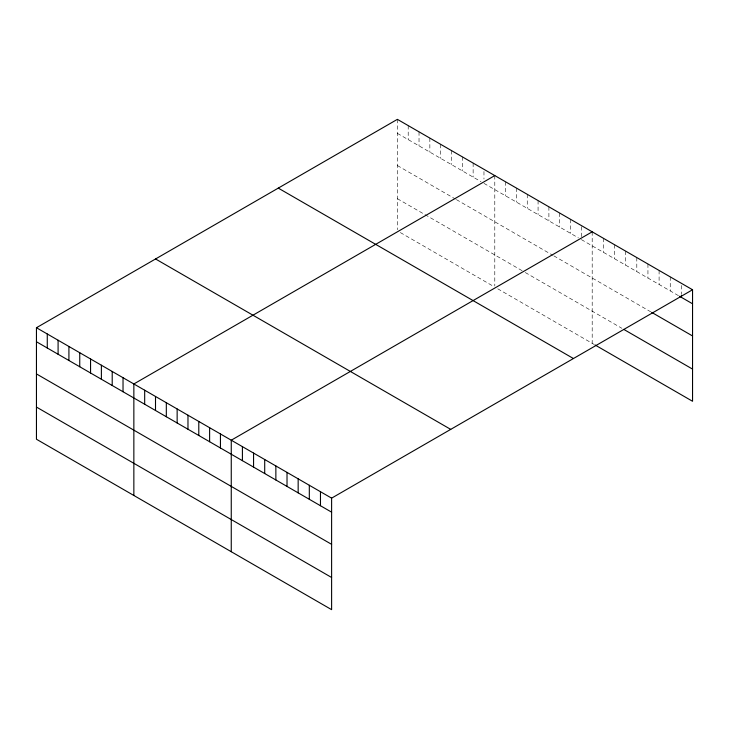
<?xml version="1.0" encoding="UTF-8"?>
<svg xmlns="http://www.w3.org/2000/svg" width="729" height="729" viewBox="0 0 729 729"><rect width="100%" height="100%" fill="white"/><g stroke="black" fill="none" stroke-linecap="round" stroke-linejoin="round"><path stroke-width="0.55" stroke-dasharray="3.65 2.73" d="M397.387 119.346L397.387 229.781M397.387 133.371L481.012 181.658M483.965 183.362L578.416 237.891M581.368 239.595L678.608 295.737M397.387 165.547L455.434 199.053M456.418 199.628L552.837 255.296M553.821 255.861L650.733 311.812M397.387 198.689L524.306 271.963M525.29 272.537L621.928 328.323M400.33 232.56L493.806 286.524M497.743 288.793L594.053 344.398M681.396 285.486L681.396 294.115M670.252 276.883L670.252 290.917M659.098 270.45L659.098 284.474M647.944 264.007L647.944 278.041M636.8 257.574L636.8 271.598M625.646 251.131L625.646 265.165M614.492 244.698L614.492 258.722M603.348 238.255L603.348 252.289M592.194 231.822L592.194 343.332M581.368 226.655L581.368 237.444M570.552 219.329L570.552 233.353M559.726 213.078L559.726 227.102M548.901 206.826L548.901 220.851M538.075 200.575L538.075 214.608M527.258 194.333L527.258 208.357M516.433 188.082L516.433 202.106M505.607 181.831L505.607 195.864M494.791 175.589L494.791 286.023M483.965 171.497L483.965 179.052M473.139 163.086L473.139 177.111M462.323 156.835L462.323 170.868M451.497 150.593L451.497 164.617M440.671 144.342L440.671 158.366M429.855 138.091L429.855 152.124M419.029 131.849L419.029 145.873M408.204 125.598L408.204 139.622"/><path stroke-width="1.09" d="M692.55 289.759L331.613 498.144L331.613 609.654L36.45 439.241L36.45 327.731L397.387 119.346L692.55 289.759L692.55 401.269L594.982 344.935M494.791 175.589L133.854 383.964L133.854 495.474M592.194 231.822L231.257 440.207L231.257 551.707M679.537 296.275L692.55 303.783M651.662 312.349L692.55 335.96M623.787 329.399L692.55 369.102M278.278 188.118L573.441 358.531M155.559 258.968L450.722 429.381M36.45 327.731L331.613 498.144M36.45 341.755L331.613 512.168M36.45 373.922L331.613 544.335M36.45 407.074L331.613 577.486M681.396 295.19L681.396 297.35M320.468 491.711L320.468 505.735M309.315 485.268L309.315 499.292M298.161 478.835L298.161 492.859M287.016 472.392L287.016 486.416M275.863 465.959L275.863 479.983M264.709 459.516L264.709 473.54M253.564 453.083L253.564 467.107M242.411 446.64L242.411 460.664M220.44 433.955L220.44 447.98M209.615 427.704L209.615 441.738M198.789 421.462L198.789 435.486M187.973 415.211L187.973 429.235M177.147 408.96L177.147 422.984M166.321 402.718L166.321 416.742M155.505 396.467L155.505 410.491M144.679 390.215L144.679 404.24M123.028 377.722L123.028 391.746M112.211 371.471L112.211 385.495M101.386 365.22L101.386 379.244M90.56 358.978L90.56 373.002M79.743 352.727L79.743 366.751M68.918 346.475L68.918 360.5M58.092 340.224L58.092 354.258M47.276 333.982L47.276 348.006"/></g></svg>
